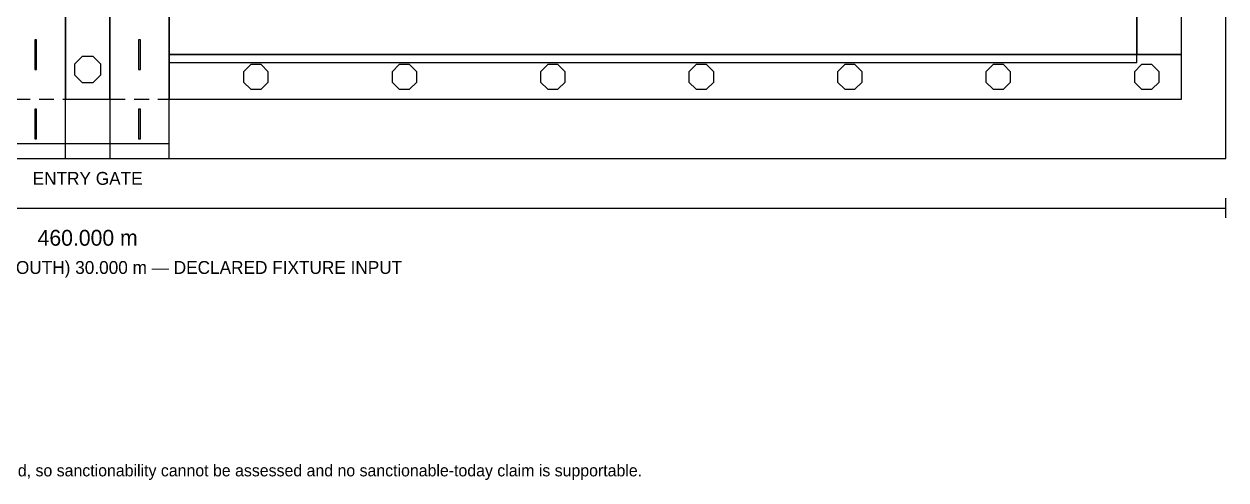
# Model space of a CAD drawing. Header units: metres. Extents: x -33 to 460, y -76 to 440.
# Drawn here: x 217.1 to 460, y -64.9 to 27.2 of the extents above; entities that cross this region are included whole.
import ezdxf
from ezdxf.enums import TextEntityAlignment as Align

# ---------------------------------------------------------------- set-up
doc = ezdxf.new("R2010")
doc.units = ezdxf.units.M
doc.linetypes.add('DASHED', pattern=[4.8, 3, -1.8])
for name, color, linetype in [('ANNOTATION', 7, 'CONTINUOUS'), ('DIMENSION', 2, 'CONTINUOUS'), ('ENVELOPE', 1, 'DASHED'), ('GATE', 6, 'CONTINUOUS'), ('GREEN', 3, 'CONTINUOUS'), ('MARKING', 7, 'CONTINUOUS'), ('PAVING', 9, 'CONTINUOUS'), ('ROAD-PRIMARY', 8, 'CONTINUOUS'), ('ROAD-SECONDARY', 9, 'CONTINUOUS'), ('SITE', 7, 'CONTINUOUS'), ('TEXT', 7, 'CONTINUOUS'), ('TREE', 3, 'CONTINUOUS')]:
    doc.layers.add(name, color=color, linetype=linetype)

msp = doc.modelspace()

# ---------------------------------------------------------------- linework, layer by layer
at = {"layer": 'DIMENSION'}
for points in [[(460, -12), (460, -8)], [(0, -10), (460, -10)]]:
    msp.add_lwpolyline(points, dxfattribs=at)
at = {"layer": 'ENVELOPE'}
msp.add_lwpolyline([(9, 12), (451, 12), (451, 431), (9, 431)], close=True, dxfattribs=at)
at = {"layer": 'GATE'}
msp.add_lwpolyline([(213.5, 0), (246.5, 0), (246.5, 3), (213.5, 3)], close=True, dxfattribs=at)
at = {"layer": 'GREEN'}
for points in [[(225.5, 12), (234.5, 12), (234.5, 422), (225.5, 422)], [(442, 21), (451, 21), (451, 422), (442, 422)], [(246.5, 12), (451, 12), (451, 21), (246.5, 21)]]:
    msp.add_lwpolyline(points, close=True, dxfattribs=at)
at = {"layer": 'MARKING'}
for points in [[(219.3, 18), (219.7, 18), (219.7, 24), (219.3, 24)], [(240.3, 18), (240.7, 18), (240.7, 24), (240.3, 24)], [(219.3, 4), (219.7, 4), (219.7, 10), (219.3, 10)], [(240.3, 4), (240.7, 4), (240.7, 10), (240.3, 10)]]:
    msp.add_lwpolyline(points, close=True, dxfattribs=at)
at = {"layer": 'PAVING'}
msp.add_lwpolyline([(246.5, 19.38), (442, 19.38), (442, 21), (246.5, 21)], close=True, dxfattribs=at)
at = {"layer": 'ROAD-PRIMARY'}
for points in [[(213.5, 0), (225.5, 0), (225.5, 422), (213.5, 422)], [(234.5, 0), (246.5, 0), (246.5, 422), (234.5, 422)]]:
    msp.add_lwpolyline(points, close=True, dxfattribs=at)
at = {"layer": 'ROAD-SECONDARY'}
msp.add_lwpolyline([(246.5, 21), (442, 21), (442, 30), (246.5, 30)], close=True, dxfattribs=at)
at = {"layer": 'SITE'}
msp.add_lwpolyline([(0, 0), (460, 0), (460, 440), (0, 440)], close=True, dxfattribs=at)
at = {"layer": 'TREE'}
for points in [[(232.633057, 19.090648), (231.090648, 20.633057), (228.909352, 20.633057), (227.366943, 19.090648), (227.366943, 16.909352), (228.909352, 15.366943), (231.090648, 15.366943), (232.633057, 16.909352)], [(266.494475, 17.533245), (265.033245, 18.994475), (262.966755, 18.994475), (261.505525, 17.533245), (261.505525, 15.466755), (262.966755, 14.005525), (265.033245, 14.005525), (266.494475, 15.466755)], [(296.494475, 17.533245), (295.033245, 18.994475), (292.966755, 18.994475), (291.505525, 17.533245), (291.505525, 15.466755), (292.966755, 14.005525), (295.033245, 14.005525), (296.494475, 15.466755)], [(326.494475, 17.533245), (325.033245, 18.994475), (322.966755, 18.994475), (321.505525, 17.533245), (321.505525, 15.466755), (322.966755, 14.005525), (325.033245, 14.005525), (326.494475, 15.466755)], [(356.494475, 17.533245), (355.033245, 18.994475), (352.966755, 18.994475), (351.505525, 17.533245), (351.505525, 15.466755), (352.966755, 14.005525), (355.033245, 14.005525), (356.494475, 15.466755)], [(386.494475, 17.533245), (385.033245, 18.994475), (382.966755, 18.994475), (381.505525, 17.533245), (381.505525, 15.466755), (382.966755, 14.005525), (385.033245, 14.005525), (386.494475, 15.466755)], [(416.494475, 17.533245), (415.033245, 18.994475), (412.966755, 18.994475), (411.505525, 17.533245), (411.505525, 15.466755), (412.966755, 14.005525), (415.033245, 14.005525), (416.494475, 15.466755)], [(446.494475, 17.533245), (445.033245, 18.994475), (442.966755, 18.994475), (441.505525, 17.533245), (441.505525, 15.466755), (442.966755, 14.005525), (445.033245, 14.005525), (446.494475, 15.466755)]]:
    msp.add_lwpolyline(points, close=True, dxfattribs=at)

# ---------------------------------------------------------------- texts
at = {"layer": 'ANNOTATION'}
msp.add_text('SANCTIONABLE TODAY: UNKNOWN — DEMO — imaginary site representing no jurisdiction: no real source instruments exist and no restraint sweep has been performed, so sanctionability cannot be assessed and no sanctionable-today claim is supportable.', height=2.4, dxfattribs=at).set_placement((-26.5, -63), align=Align.MIDDLE_LEFT)
at = {"layer": 'DIMENSION'}
for s, height, p in [('460.000 m', 3.2, (230, -16)), ('EXTERNAL ACCESS ROAD (SOUTH) 30.000 m — DECLARED FIXTURE INPUT', 2.6, (230, -22))]:
    msp.add_text(s, height=height, dxfattribs=at).set_placement(p, align=Align.MIDDLE_CENTER)
at = {"layer": 'TEXT'}
msp.add_text('ENTRY GATE', height=2.6, dxfattribs=at).set_placement((230, -4), align=Align.MIDDLE_CENTER)

doc.saveas('drawing.dxf')
